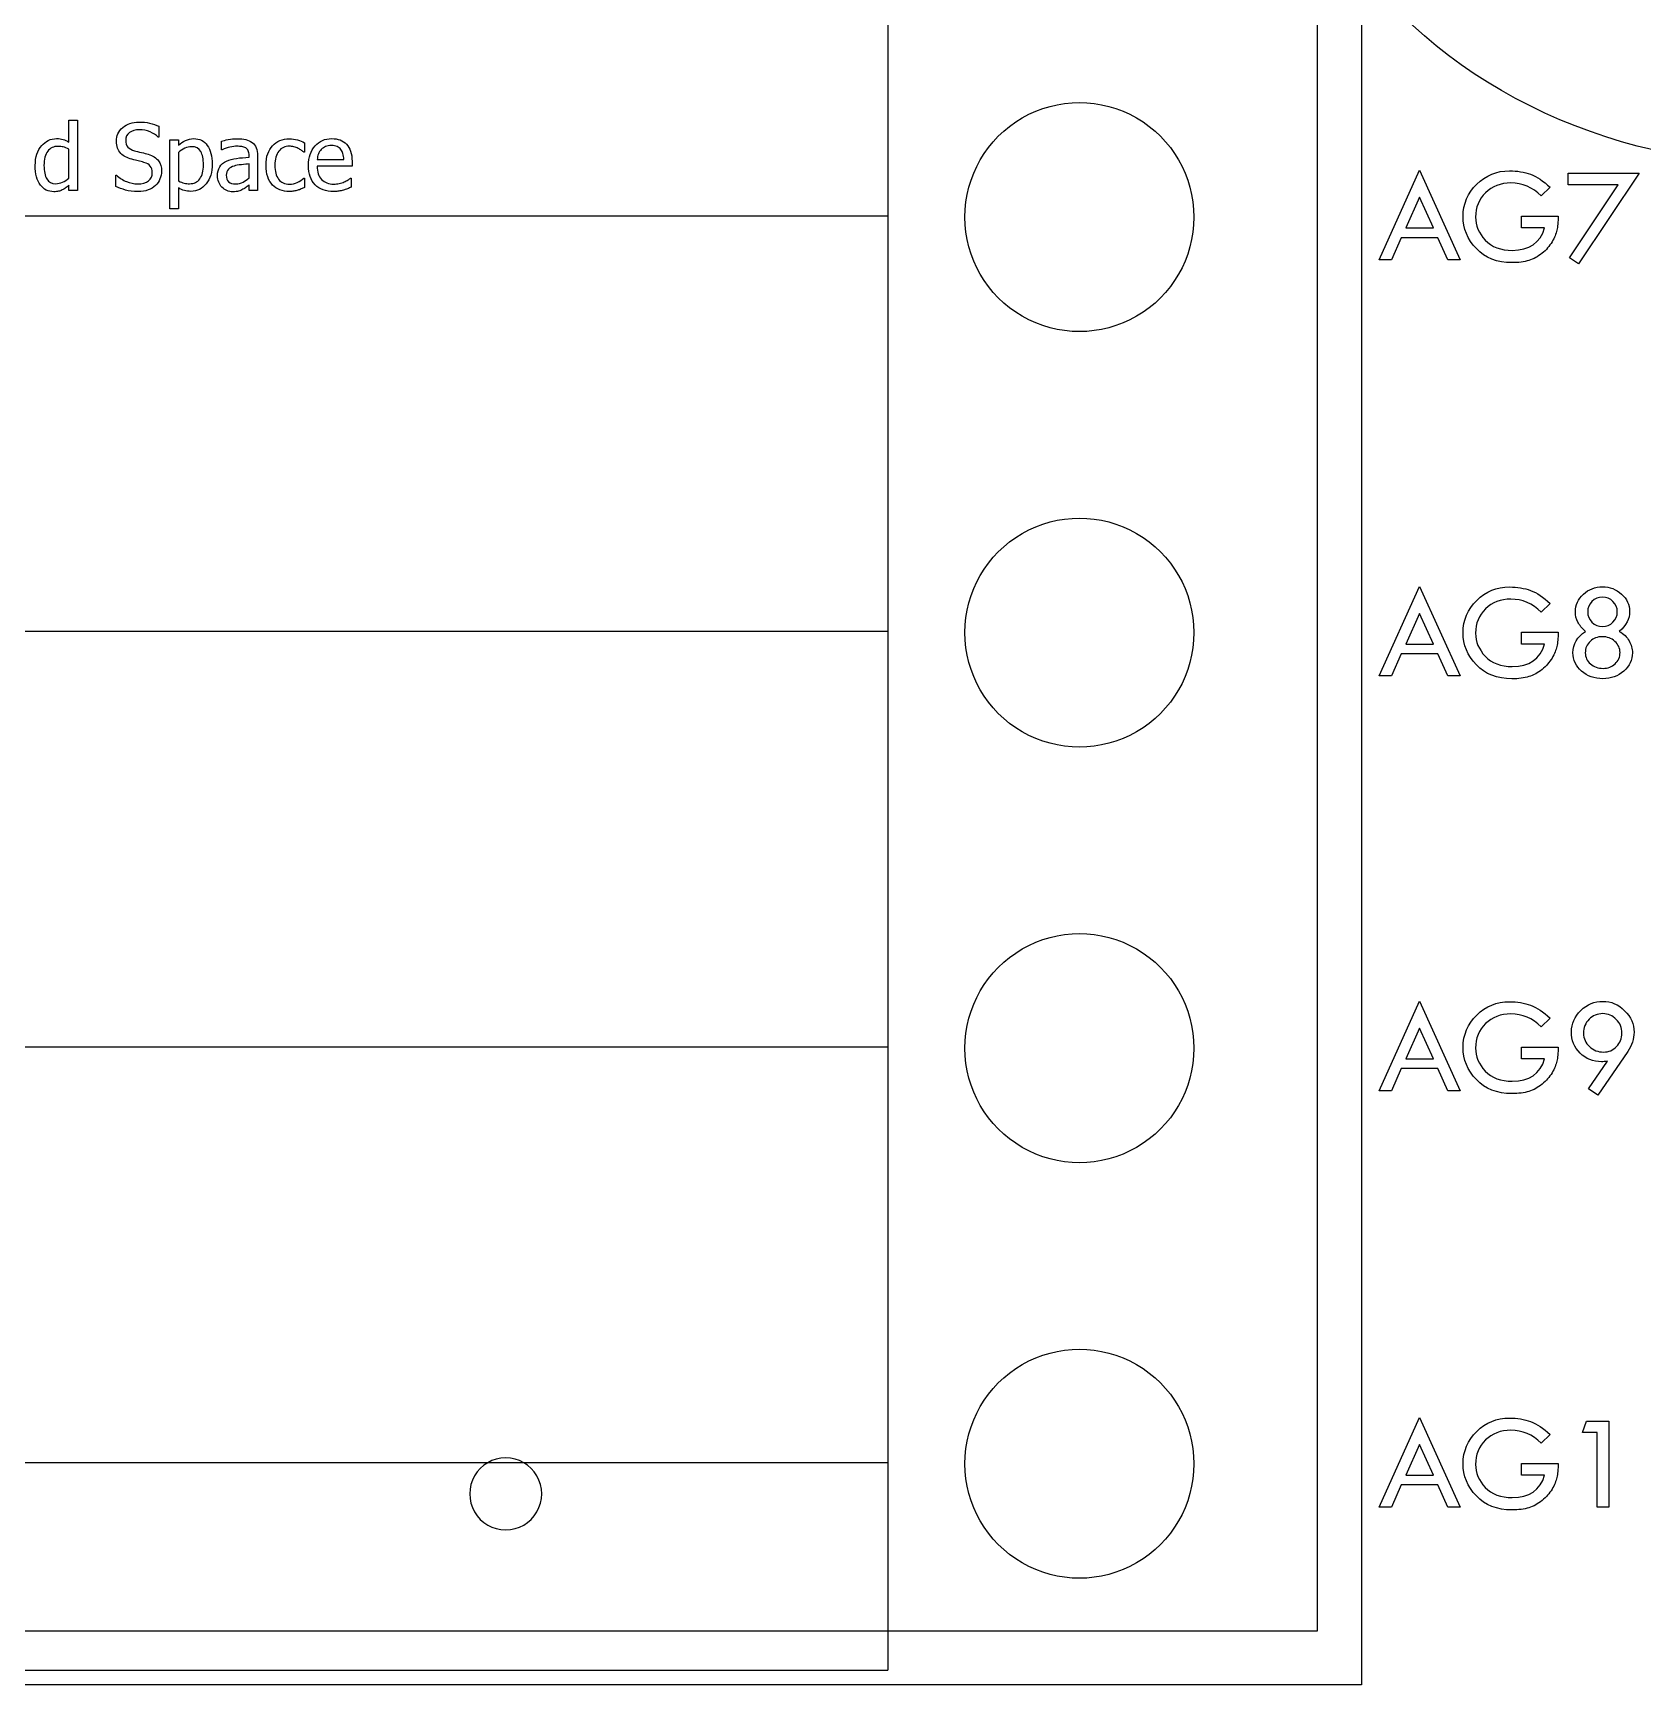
# Model space of a CAD drawing. Extents: x 0 to 339, y 0 to 211.
# Drawn here: x 187.4 to 236.6, y 103.4 to 153.9 of the extents above; entities that cross this region are included whole.
import ezdxf

# ---------------------------------------------------------------- set-up
doc = ezdxf.new("R2010")
doc.units = 0
doc.layers.add('Layer_1', color=7, linetype='CONTINUOUS')

msp = doc.modelspace()

# ---------------------------------------------------------------- linework, layer by layer
at = {"layer": 'Layer_1', "color": 6}
for p, q in [((213.52447, 180.066181), (213.52447, 103.868721)), ((228.00245, 176.568601), (228.00245, 103.416601)), ((188.49048, 150.571191), (188.49048, 151.238161)), ((188.49048, 151.238161), (188.74956, 151.238161)), ((188.74956, 151.238161), (188.74948, 149.094031)), ((191.240967, 151.050971), (191.240967, 150.724381)), ((191.240967, 150.724381), (191.220297, 150.724381)), ((191.577208, 148.526291), (191.577208, 150.633301)), ((191.577208, 150.633301), (191.836279, 150.633301)), ((191.836279, 150.633301), (191.836279, 150.472071)), ((193.15505, 150.336881), (193.15505, 150.600081)), ((195.686506, 150.550571), (195.686506, 150.259811)), ((188.4904, 149.468851), (188.4904, 150.356311)), ((191.836279, 150.254381), (191.836279, 149.382091)), ((193.17021, 150.336881), (193.15505, 150.336881)), ((193.997031, 150.106901), (193.997031, 150.156501)), ((194.254722, 150.146711), (194.254722, 149.093891)), ((195.686506, 150.259811), (195.671346, 150.259811)), ((196.07788, 150.035191), (196.892296, 150.035231)), ((197.14448, 149.977391), (197.14448, 149.836831)), ((188.49038, 149.468901), (188.4904, 149.468851)), ((189.924942, 149.216691), (189.924942, 149.558451)), ((189.924942, 149.558451), (189.944232, 149.558451)), ((192.601089, 149.875461), (192.601089, 149.875411)), ((192.868428, 149.904271), (192.868428, 149.904311)), ((193.997041, 149.472991), (193.997041, 149.900181)), ((193.997041, 149.473081), (193.997041, 149.472991)), ((195.671344, 149.471561), (195.686504, 149.471561)), ((195.686504, 149.471561), (195.686504, 149.180791)), ((197.14448, 149.836831), (196.077879, 149.836831)), ((197.100387, 149.470241), (197.115547, 149.470241)), ((197.115547, 149.470241), (197.115547, 149.187741)), ((188.4904, 149.094031), (188.4904, 149.251121)), ((188.74948, 149.094031), (188.4904, 149.094031)), ((190.598799, 149.057011), (190.598803, 149.056821)), ((191.836279, 149.171211), (191.836279, 148.526291)), ((193.997029, 149.093891), (193.997041, 149.258011)), ((194.254722, 149.093891), (193.997029, 149.093891)), ((195.231755, 149.059591), (195.231762, 149.059581)), ((196.589137, 149.058241), (196.589128, 149.058201)), ((191.836279, 148.526291), (191.577208, 148.526291)), ((150.02447, 148.318721), (213.52447, 148.318721)), ((150.02447, 135.618721), (213.52447, 135.618721)), ((150.02447, 122.918721), (213.52447, 122.918721)), ((150.02447, 110.218721), (213.52447, 110.218721)), ((150.02447, 103.868721), (213.52447, 103.868721)), ((228.00245, 103.416601), (133.51446, 103.416601))]:
    msp.add_line(p, q, dxfattribs=at)
at = {"layer": 'Layer_1', "color": 3}
for p, q in [((226.649893, 174.867691), (226.649893, 105.058639)), ((226.649893, 105.058639), (135.21533, 105.058639))]:
    msp.add_line(p, q, dxfattribs=at)
at = {"layer": 'Layer_1', "color": 7}
for p, q in [((228.549409, 146.973501), (229.781375, 149.708211)), ((229.781375, 149.708211), (231.025743, 146.973501)), ((234.3227, 149.615201), (236.495177, 149.615201)), ((234.3227, 149.267931), (234.3227, 149.615201)), ((236.495177, 149.615201), (234.641026, 146.847411)), ((233.769762, 149.187321), (233.503111, 148.924801)), ((233.769759, 149.187371), (233.769762, 149.187321)), ((235.856456, 149.267931), (234.3227, 149.267931)), ((234.366108, 147.029311), (235.856456, 149.267931)), ((229.781375, 148.883461), (229.357628, 147.947081)), ((230.205122, 147.947081), (229.781375, 148.883461)), ((229.357628, 147.947081), (230.205122, 147.947081)), ((232.893329, 147.947081), (232.893329, 148.306751)), ((232.893329, 148.306751), (234.015741, 148.306751)), ((233.604397, 147.947081), (232.893329, 147.947081)), ((229.223269, 147.647361), (228.923546, 146.973501)), ((230.341547, 147.647361), (229.223269, 147.647361)), ((230.649539, 146.973501), (230.341547, 147.647361)), ((228.923546, 146.973501), (228.549409, 146.973501)), ((231.025743, 146.973501), (230.649539, 146.973501)), ((234.641026, 146.847411), (234.366108, 147.029311)), ((228.549409, 134.254891), (229.781375, 136.989601)), ((229.781375, 136.989601), (231.025743, 134.254891)), ((233.769762, 136.468701), (233.503111, 136.206191)), ((233.769759, 136.468751), (233.769762, 136.468701)), ((229.781375, 136.164851), (229.357628, 135.228471)), ((230.205122, 135.228471), (229.781375, 136.164851)), ((235.825455, 136.214461), (235.825455, 136.214461)), ((232.893329, 135.228471), (232.893329, 135.588141)), ((232.893329, 135.588141), (234.015741, 135.588141)), ((235.8854, 135.617081), (235.885395, 135.617081)), ((229.223269, 134.928751), (228.923546, 134.254891)), ((230.341547, 134.928751), (229.223269, 134.928751)), ((229.357628, 135.228471), (230.205122, 135.228471)), ((230.649539, 134.254891), (230.341547, 134.928751)), ((233.604397, 135.228471), (232.893329, 135.228471)), ((235.910205, 134.970091), (235.910205, 134.970091)), ((228.923546, 134.254891), (228.549409, 134.254891)), ((231.025743, 134.254891), (230.649539, 134.254891)), ((228.549409, 121.578661), (229.781375, 124.313381)), ((229.781375, 124.313381), (231.025743, 121.578661)), ((233.769762, 123.792481), (233.503111, 123.529961)), ((233.769759, 123.792521), (233.769762, 123.792481)), ((229.781375, 123.488621), (229.357628, 122.552251)), ((230.205122, 122.552251), (229.781375, 123.488621)), ((235.96601, 123.339791), (235.96601, 123.339791)), ((232.893329, 122.552251), (232.893329, 122.911911)), ((232.893329, 122.911911), (234.015741, 122.911911)), ((236.143777, 122.777591), (235.230138, 121.442241)), ((229.223269, 122.252521), (228.923546, 121.578661)), ((230.341547, 122.252521), (229.223269, 122.252521)), ((229.357628, 122.552251), (230.205122, 122.552251)), ((230.649539, 121.578661), (230.341547, 122.252521)), ((233.604397, 122.552251), (232.893329, 122.552251)), ((234.949018, 121.638611), (235.529861, 122.479901)), ((228.923546, 121.578661), (228.549409, 121.578661)), ((231.025743, 121.578661), (230.649539, 121.578661)), ((235.230138, 121.442241), (234.949018, 121.638611)), ((228.549409, 108.854891), (229.781375, 111.589611)), ((229.781375, 111.589611), (231.025743, 108.854891)), ((233.769762, 111.068711), (233.503111, 110.806191)), ((233.769759, 111.068751), (233.769762, 111.068711)), ((234.762983, 111.132791), (234.882872, 111.480051)), ((235.211534, 111.132791), (234.762983, 111.132791)), ((234.882872, 111.480051), (235.567068, 111.480051)), ((235.211534, 108.854891), (235.211534, 111.132791)), ((235.567068, 111.480051), (235.567068, 108.854891)), ((229.781375, 110.764851), (229.357628, 109.828481)), ((230.205122, 109.828481), (229.781375, 110.764851)), ((232.893329, 109.828481), (232.893329, 110.188141)), ((232.893329, 110.188141), (234.015741, 110.188141)), ((229.357628, 109.828481), (230.205122, 109.828481)), ((233.604397, 109.828481), (232.893329, 109.828481)), ((229.223269, 109.528751), (228.923546, 108.854891)), ((230.341547, 109.528751), (229.223269, 109.528751)), ((230.649539, 108.854891), (230.341547, 109.528751)), ((228.923546, 108.854891), (228.549409, 108.854891)), ((231.025743, 108.854891), (230.649539, 108.854891)), ((235.567068, 108.854891), (235.211534, 108.854891))]:
    msp.add_line(p, q, dxfattribs=at)
at = {"layer": 'Layer_1', "color": 1}
for p, q in [((222.881713, 148.277801), (222.881713, 148.277801)), ((222.881713, 135.577811), (222.881713, 135.577811)), ((222.881713, 122.877811), (222.881713, 122.877811)), ((201.841857, 110.357141), (201.841857, 110.357141)), ((222.881713, 110.177811), (222.881713, 110.177811))]:
    msp.add_line(p, q, dxfattribs=at)
at = {"layer": 'Layer_1', "color": 6}
for points in [[(233.159321, 151.67292), (228.370373, 154.059714), (225.420259, 158.470692), (225.420259, 163.244281)], [(248.637445, 151.67292), (243.848497, 149.286125), (237.948269, 149.286125), (233.159321, 151.67292)], [(189.9401, 150.596131), (189.9401, 150.762411), (190.004868, 150.901591), (190.134403, 151.013671)], [(190.134403, 151.013671), (190.263938, 151.126671), (190.429303, 151.183171), (190.630496, 151.183171)], [(190.630496, 151.183171), (190.745333, 151.183171), (190.853738, 151.171704), (190.955713, 151.148771)], [(190.955713, 151.148771), (191.058606, 151.125771), (191.153691, 151.093171), (191.240967, 151.050971)], [(187.5107, 150.201921), (187.545633, 150.301141), (187.593863, 150.387498), (187.65539, 150.460991)], [(187.65539, 150.460991), (187.711457, 150.528058), (187.778983, 150.580424), (187.85797, 150.618091)], [(187.85797, 150.618091), (187.93789, 150.656691), (188.02149, 150.675991), (188.10877, 150.675991)], [(188.10877, 150.675991), (188.185937, 150.675991), (188.253, 150.667258), (188.30996, 150.649791)], [(188.30996, 150.649791), (188.366893, 150.633258), (188.427067, 150.607058), (188.49048, 150.571191)], [(189.97455, 150.383911), (189.951583, 150.445444), (189.9401, 150.516184), (189.9401, 150.596131)], [(190.34111, 150.857991), (190.263021, 150.799191), (190.223976, 150.721564), (190.223976, 150.625111)], [(190.223976, 150.625111), (190.223976, 150.537831), (190.246943, 150.468468), (190.292876, 150.417021)], [(190.648412, 150.947591), (190.521633, 150.947591), (190.419199, 150.917724), (190.34111, 150.857991)], [(190.969495, 150.880091), (190.86752, 150.925091), (190.760492, 150.947591), (190.648412, 150.947591)], [(191.220297, 150.724381), (191.15507, 150.784114), (191.07147, 150.836018), (190.969495, 150.880091)], [(191.836279, 150.472071), (191.900586, 150.529938), (191.971784, 150.578171), (192.049874, 150.616771)], [(192.049874, 150.616771), (192.128882, 150.656238), (192.21478, 150.675971), (192.307567, 150.675971)], [(192.307567, 150.675971), (192.483956, 150.675971), (192.6213, 150.606151), (192.7196, 150.466511)], [(192.7196, 150.466511), (192.818819, 150.326871), (192.868428, 150.139458), (192.868428, 149.904271)], [(193.15505, 150.600081), (193.202823, 150.613881), (193.271266, 150.629048), (193.360377, 150.645581)], [(193.360377, 150.645581), (193.44949, 150.662114), (193.537685, 150.670381), (193.62496, 150.670381)], [(193.62496, 150.670381), (193.730609, 150.670381), (193.819722, 150.662114), (193.892299, 150.645581)], [(193.892299, 150.645581), (193.964876, 150.629048), (194.030103, 150.599181), (194.087981, 150.555981)], [(194.087981, 150.555981), (194.144021, 150.513714), (194.185821, 150.459054), (194.213382, 150.392001)], [(194.56754, 150.211591), (194.604287, 150.309891), (194.652977, 150.392571), (194.713612, 150.459631)], [(194.713612, 150.459631), (194.774245, 150.526698), (194.849578, 150.578144), (194.93961, 150.613971)], [(194.93961, 150.613971), (195.03056, 150.650704), (195.127941, 150.669071), (195.231754, 150.669071)], [(195.231754, 150.669071), (195.316273, 150.669071), (195.397577, 150.657138), (195.475666, 150.633271)], [(195.475666, 150.633271), (195.554673, 150.609404), (195.624953, 150.581838), (195.686506, 150.550571)], [(195.814671, 149.854701), (195.814671, 150.105508), (195.880358, 150.304864), (196.011731, 150.452771)], [(196.011731, 150.452771), (196.143104, 150.601598), (196.314899, 150.676011), (196.527117, 150.676011)], [(196.511962, 150.462411), (196.44306, 150.462411), (196.384264, 150.451844), (196.335573, 150.430711)], [(196.686973, 150.432111), (196.64012, 150.452311), (196.581783, 150.462411), (196.511962, 150.462411)], [(196.527117, 150.676011), (196.62266, 150.676011), (196.70718, 150.662244), (196.780675, 150.634711)], [(196.780675, 150.634711), (196.85417, 150.607178), (196.918479, 150.564001), (196.973601, 150.505181)], [(196.973601, 150.505181), (197.028721, 150.446381), (197.070981, 150.374264), (197.10038, 150.288831)], [(187.4583, 149.851901), (187.4583, 149.986948), (187.475767, 150.103621), (187.5107, 150.201921)], [(187.83859, 150.288811), (187.763257, 150.189591), (187.72559, 150.045814), (187.72559, 149.857481)], [(188.15141, 150.439011), (188.018197, 150.439011), (187.913923, 150.388944), (187.83859, 150.288811)], [(188.31677, 150.421111), (188.266237, 150.433044), (188.211117, 150.439011), (188.15141, 150.439011)], [(188.4904, 150.356311), (188.426067, 150.387578), (188.36819, 150.409178), (188.31677, 150.421111)], [(190.07377, 150.225441), (190.03151, 150.270441), (189.998437, 150.323264), (189.97455, 150.383911)], [(190.222598, 150.113811), (190.166558, 150.142278), (190.116949, 150.179488), (190.07377, 150.225441)], [(190.412768, 150.043511), (190.342029, 150.061911), (190.278639, 150.085344), (190.222598, 150.113811)], [(190.292876, 150.417021), (190.338809, 150.365554), (190.405415, 150.327888), (190.492692, 150.304021)], [(190.609827, 149.995311), (190.55746, 150.007244), (190.491774, 150.023311), (190.412768, 150.043511)], [(190.492692, 150.304021), (190.550572, 150.288421), (190.621311, 150.270521), (190.704909, 150.250321)], [(190.78346, 149.949811), (190.720073, 149.968211), (190.662196, 149.983378), (190.609827, 149.995311)], [(190.704909, 150.250321), (190.78851, 150.231054), (190.857872, 150.213154), (190.912993, 150.196621)], [(190.976385, 149.835431), (190.935965, 149.886898), (190.871657, 149.925024), (190.78346, 149.949811)], [(190.912993, 150.196621), (191.054472, 150.153421), (191.157824, 150.088194), (191.223051, 150.000941)], [(191.223051, 150.000941), (191.288278, 149.913661), (191.320891, 149.806174), (191.320891, 149.678481)], [(192.030582, 150.379791), (191.962599, 150.347658), (191.897831, 150.305854), (191.836279, 150.254381)], [(192.244178, 150.429391), (192.170683, 150.429391), (192.099484, 150.412858), (192.030582, 150.379791)], [(192.517029, 150.283311), (192.460989, 150.380698), (192.370039, 150.429391), (192.244178, 150.429391)], [(192.601089, 149.875411), (192.601089, 150.050884), (192.573069, 150.186851), (192.517029, 150.283311)], [(193.097173, 149.812051), (193.142186, 149.887384), (193.213385, 149.947101), (193.310769, 149.991201)], [(193.412744, 150.414081), (193.331899, 150.396614), (193.251055, 150.370881), (193.17021, 150.336881)], [(193.310769, 149.991201), (193.397126, 150.030734), (193.4991, 150.057834), (193.616693, 150.072501)], [(193.623584, 150.441681), (193.563871, 150.441681), (193.493591, 150.432481), (193.412744, 150.414081)], [(193.616693, 150.072501), (193.734286, 150.088101), (193.861065, 150.099568), (193.997031, 150.106901)], [(193.771034, 150.430681), (193.723261, 150.438014), (193.674111, 150.441681), (193.623584, 150.441681)], [(193.892301, 150.389381), (193.859228, 150.410514), (193.818805, 150.424281), (193.771034, 150.430681)], [(193.969471, 150.302581), (193.951098, 150.340248), (193.925374, 150.369181), (193.892301, 150.389381)], [(193.997031, 150.156501), (193.997031, 150.217168), (193.987844, 150.265861), (193.969471, 150.302581)], [(194.213382, 150.392001), (194.240942, 150.324934), (194.254722, 150.243171), (194.254722, 150.146711)], [(194.5138, 149.861561), (194.5138, 149.996614), (194.531713, 150.113291), (194.56754, 150.211591)], [(194.903777, 150.291451), (194.822932, 150.190398), (194.78251, 150.047081), (194.78251, 149.861501)], [(195.227616, 150.444411), (195.093487, 150.444411), (194.98554, 150.393424), (194.903777, 150.291451)], [(195.368175, 150.423711), (195.319482, 150.437511), (195.272629, 150.444411), (195.227616, 150.444411)], [(195.494955, 150.375511), (195.459128, 150.393911), (195.416868, 150.409978), (195.368175, 150.423711)], [(195.599686, 150.313511), (195.571206, 150.333711), (195.536296, 150.354378), (195.494955, 150.375511)], [(195.671346, 150.259811), (195.652973, 150.275411), (195.629086, 150.293311), (195.599686, 150.313511)], [(196.11647, 150.206061), (196.096257, 150.157394), (196.083393, 150.100438), (196.07788, 150.035191)], [(196.20466, 150.341111), (196.166073, 150.300711), (196.136677, 150.255694), (196.11647, 150.206061)], [(196.335573, 150.430711), (196.2878, 150.410511), (196.244162, 150.380644), (196.20466, 150.341111)], [(196.804106, 150.343911), (196.773786, 150.382511), (196.734742, 150.411911), (196.686973, 150.432111)], [(196.867496, 150.215751), (196.852796, 150.266284), (196.831666, 150.309004), (196.804106, 150.343911)], [(196.892296, 150.035231), (196.890429, 150.105051), (196.882163, 150.165224), (196.867496, 150.215751)], [(197.10038, 150.288831), (197.12978, 150.204311), (197.14448, 150.100498), (197.14448, 149.977391)], [(187.4996, 149.507391), (187.472067, 149.607524), (187.4583, 149.722361), (187.4583, 149.851901)], [(187.61673, 149.256591), (187.566197, 149.324571), (187.527153, 149.408171), (187.4996, 149.507391)], [(187.72559, 149.857481), (187.72559, 149.676501), (187.754523, 149.537778), (187.81239, 149.441311)], [(187.81239, 149.441311), (187.870257, 149.345771), (187.963043, 149.298001), (188.09075, 149.298001)], [(188.29608, 149.343501), (188.36498, 149.374768), (188.429747, 149.416568), (188.49038, 149.468901)], [(189.944232, 149.558451), (190.034264, 149.473931), (190.136239, 149.408244), (190.250156, 149.361391)], [(190.92126, 149.386191), (190.99843, 149.449591), (191.037015, 149.532734), (191.037015, 149.635621)], [(191.037015, 149.635621), (191.037015, 149.717381), (191.016805, 149.783984), (190.976385, 149.835431)], [(191.271281, 149.441451), (191.239128, 149.363364), (191.193652, 149.297221), (191.134855, 149.243021)], [(191.320891, 149.678481), (191.320891, 149.598554), (191.304354, 149.519544), (191.271281, 149.441451)], [(192.176654, 149.296691), (192.310783, 149.296691), (192.415054, 149.345841), (192.489468, 149.444141)], [(192.489468, 149.444141), (192.563882, 149.542441), (192.601089, 149.686214), (192.601089, 149.875461)], [(192.868428, 149.904311), (192.868428, 149.647998), (192.806876, 149.443591), (192.683771, 149.291091)], [(193.029653, 149.540581), (193.029653, 149.647148), (193.05216, 149.737638), (193.097173, 149.812051)], [(193.066863, 149.343521), (193.042056, 149.405988), (193.029653, 149.471674), (193.029653, 149.540581)], [(193.364522, 149.738981), (193.319509, 149.695781), (193.297002, 149.635148), (193.297002, 149.557081)], [(193.297002, 149.557081), (193.297002, 149.468888), (193.321805, 149.402281), (193.371412, 149.357261)], [(193.535399, 149.836781), (193.466497, 149.815648), (193.409538, 149.783048), (193.364522, 149.738981)], [(193.762775, 149.876781), (193.669068, 149.867581), (193.593276, 149.854248), (193.535399, 149.836781)], [(193.997041, 149.900181), (193.935488, 149.894848), (193.857399, 149.887048), (193.762775, 149.876781)], [(193.811006, 149.342161), (193.877153, 149.378028), (193.939164, 149.421668), (193.997041, 149.473081)], [(194.56617, 149.506031), (194.531257, 149.607084), (194.5138, 149.725594), (194.5138, 149.861561)], [(194.71362, 149.256611), (194.650233, 149.322744), (194.601083, 149.405884), (194.56617, 149.506031)], [(194.78251, 149.861501), (194.78251, 149.679601), (194.821554, 149.537664), (194.899643, 149.435691)], [(195.468772, 149.336511), (195.545023, 149.371444), (195.612547, 149.416461), (195.671344, 149.471561)], [(196.017243, 149.264901), (195.882195, 149.403628), (195.814671, 149.600228), (195.814671, 149.854701)], [(196.077879, 149.836831), (196.077879, 149.657684), (196.122895, 149.520798), (196.212927, 149.426171)], [(197.020457, 149.413741), (197.05261, 149.433941), (197.079254, 149.452774), (197.100387, 149.470241)], [(187.79725, 149.103621), (187.72651, 149.138554), (187.666337, 149.189544), (187.61673, 149.256591)], [(188.03014, 149.051221), (187.94654, 149.051221), (187.86891, 149.068688), (187.79725, 149.103621)], [(188.16794, 149.066421), (188.128473, 149.056288), (188.08254, 149.051221), (188.03014, 149.051221)], [(188.09075, 149.298001), (188.158737, 149.298001), (188.22718, 149.313168), (188.29608, 149.343501)], [(188.28232, 149.106421), (188.245587, 149.088954), (188.20746, 149.075621), (188.16794, 149.066421)], [(188.38567, 149.167021), (188.35627, 149.144954), (188.32182, 149.124754), (188.28232, 149.106421)], [(188.4904, 149.251121), (188.45, 149.217121), (188.41509, 149.189088), (188.38567, 149.167021)], [(190.218464, 149.102321), (190.114652, 149.133521), (190.016811, 149.171644), (189.924942, 149.216691)], [(190.598803, 149.056821), (190.449975, 149.056821), (190.323195, 149.071988), (190.218464, 149.102321)], [(190.250156, 149.361391), (190.364074, 149.315458), (190.473858, 149.292491), (190.579507, 149.292491)], [(190.579507, 149.292491), (190.730172, 149.292491), (190.84409, 149.323724), (190.92126, 149.386191)], [(190.910235, 149.105211), (190.827553, 149.073078), (190.723741, 149.057011), (190.598799, 149.057011)], [(191.134855, 149.243021), (191.068708, 149.183288), (190.993835, 149.137351), (190.910235, 149.105211)], [(191.836279, 149.382091), (191.904262, 149.349024), (191.962139, 149.326524), (192.009911, 149.314591)], [(192.016801, 149.089911), (191.958008, 149.107378), (191.897834, 149.134478), (191.836279, 149.171211)], [(192.009911, 149.314591), (192.058604, 149.302658), (192.114185, 149.296691), (192.176654, 149.296691)], [(192.219373, 149.063711), (192.143122, 149.063711), (192.075598, 149.072444), (192.016801, 149.089911)], [(192.683771, 149.291091), (192.561586, 149.139504), (192.406786, 149.063711), (192.219373, 149.063711)], [(193.166083, 149.187801), (193.124743, 149.230068), (193.09167, 149.281974), (193.066863, 149.343521)], [(193.316289, 149.087211), (193.259329, 149.111078), (193.20926, 149.144608), (193.166083, 149.187801)], [(193.496812, 149.051411), (193.433419, 149.051411), (193.373244, 149.063344), (193.316289, 149.087211)], [(193.371412, 149.357261), (193.421019, 149.312261), (193.493595, 149.289761), (193.589142, 149.289761)], [(193.675957, 149.070711), (193.633697, 149.057844), (193.573982, 149.051411), (193.496812, 149.051411)], [(193.589142, 149.289761), (193.670906, 149.289761), (193.744861, 149.307228), (193.811006, 149.342161)], [(193.809626, 149.125811), (193.763693, 149.101944), (193.719136, 149.083578), (193.675957, 149.070711)], [(193.911601, 149.191911), (193.876688, 149.164378), (193.842696, 149.142344), (193.809626, 149.125811)], [(193.997041, 149.258011), (193.975914, 149.242411), (193.947434, 149.220378), (193.911601, 149.191911)], [(194.940996, 149.107781), (194.852801, 149.140848), (194.777009, 149.190458), (194.71362, 149.256611)], [(194.899643, 149.435691), (194.97865, 149.334638), (195.087975, 149.284111), (195.227616, 149.284111)], [(195.231762, 149.059581), (195.126112, 149.059581), (195.02919, 149.075648), (194.940996, 149.107781)], [(195.227616, 149.284111), (195.312135, 149.284111), (195.392521, 149.301578), (195.468772, 149.336511)], [(195.366802, 149.070591), (195.331895, 149.063258), (195.28688, 149.059591), (195.231755, 149.059591)], [(195.485313, 149.099491), (195.44122, 149.086624), (195.401716, 149.076991), (195.366802, 149.070591)], [(195.590044, 149.136691), (195.551457, 149.120158), (195.516547, 149.107758), (195.485313, 149.099491)], [(195.686504, 149.180791), (195.660784, 149.168858), (195.628631, 149.154158), (195.590044, 149.136691)], [(196.589128, 149.058201), (196.343837, 149.058201), (196.153209, 149.127101), (196.017243, 149.264901)], [(196.212927, 149.426171), (196.302959, 149.331551), (196.427442, 149.284241), (196.586375, 149.284241)], [(196.586375, 149.284241), (196.643335, 149.284241), (196.698916, 149.290674), (196.753118, 149.303541)], [(196.743477, 149.069241), (196.703057, 149.061908), (196.65161, 149.058241), (196.589137, 149.058241)], [(196.881281, 149.100941), (196.830754, 149.087141), (196.78482, 149.076574), (196.743477, 149.069241)], [(196.753118, 149.303541), (196.808238, 149.316408), (196.857847, 149.332941), (196.901946, 149.353141)], [(197.002548, 149.142241), (196.957535, 149.124774), (196.917112, 149.111008), (196.881281, 149.100941)], [(196.901946, 149.353141), (196.948799, 149.374274), (196.988303, 149.394474), (197.020457, 149.413741)], [(197.115547, 149.187741), (197.085234, 149.175808), (197.047567, 149.160641), (197.002548, 149.142241)]]:
    msp.add_open_spline(points, degree=3, dxfattribs=at)
at = {"layer": 'Layer_1', "color": 1}
for points in [[(217.631713, 151.30889), (218.714617, 151.934105), (220.048809, 151.934105), (221.131713, 151.30889)], [(215.881713, 148.277801), (215.881713, 149.528231), (216.548809, 150.683675), (217.631713, 151.30889)], [(221.131713, 151.30889), (222.214617, 150.683675), (222.881713, 149.528231), (222.881713, 148.277801)], [(217.631713, 145.246712), (216.548809, 145.871927), (215.881713, 147.027371), (215.881713, 148.277801)], [(222.881713, 148.277801), (222.881713, 147.027371), (222.214617, 145.871927), (221.131713, 145.246712)], [(221.131713, 145.246712), (220.048809, 144.621497), (218.714617, 144.621497), (217.631713, 145.246712)], [(217.631713, 138.6089), (218.714617, 139.234115), (220.048809, 139.234115), (221.131713, 138.6089)], [(215.881713, 135.577811), (215.881713, 136.828241), (216.548809, 137.983685), (217.631713, 138.6089)], [(221.131713, 138.6089), (222.214617, 137.983685), (222.881713, 136.828241), (222.881713, 135.577811)], [(217.631713, 132.546722), (216.548809, 133.171937), (215.881713, 134.327381), (215.881713, 135.577811)], [(222.881713, 135.577811), (222.881713, 134.327381), (222.214617, 133.171937), (221.131713, 132.546722)], [(221.131713, 132.546722), (220.048809, 131.921507), (218.714617, 131.921507), (217.631713, 132.546722)], [(217.631713, 125.9089), (218.714617, 126.534115), (220.048809, 126.534115), (221.131713, 125.9089)], [(215.881713, 122.877811), (215.881713, 124.128241), (216.548809, 125.283685), (217.631713, 125.9089)], [(221.131713, 125.9089), (222.214617, 125.283685), (222.881713, 124.128241), (222.881713, 122.877811)], [(217.631713, 119.846722), (216.548809, 120.471937), (215.881713, 121.627381), (215.881713, 122.877811)], [(222.881713, 122.877811), (222.881713, 121.627381), (222.214617, 120.471937), (221.131713, 119.846722)], [(221.131713, 119.846722), (220.048809, 119.221507), (218.714617, 119.221507), (217.631713, 119.846722)], [(217.631713, 113.2089), (218.714617, 113.834115), (220.048809, 113.834115), (221.131713, 113.2089)], [(215.881713, 110.177811), (215.881713, 111.428241), (216.548809, 112.583685), (217.631713, 113.2089)], [(221.131713, 113.2089), (222.214617, 112.583685), (222.881713, 111.428241), (222.881713, 110.177811)], [(201.841857, 110.357141), (201.448865, 110.357141), (201.085725, 110.147482), (200.889229, 109.807141)], [(202.794485, 109.807141), (202.597989, 110.147482), (202.234849, 110.357141), (201.841857, 110.357141)], [(217.631713, 107.146722), (216.548809, 107.771937), (215.881713, 108.927381), (215.881713, 110.177811)], [(222.881713, 110.177811), (222.881713, 108.927381), (222.214617, 107.771937), (221.131713, 107.146722)], [(200.889229, 109.807141), (200.692733, 109.4668), (200.692733, 109.047482), (200.889229, 108.707141)], [(202.794485, 108.707141), (202.990981, 109.047482), (202.990981, 109.4668), (202.794485, 109.807141)], [(200.889229, 108.707141), (201.085725, 108.3668), (201.448865, 108.157141), (201.841857, 108.157141)], [(201.841857, 108.157141), (202.234849, 108.157141), (202.597989, 108.3668), (202.794485, 108.707141)], [(221.131713, 107.146722), (220.048809, 106.521507), (218.714617, 106.521507), (217.631713, 107.146722)]]:
    msp.add_open_spline(points, degree=3, dxfattribs=at)
at = {"layer": 'Layer_1', "color": 7}
for points in [[(231.527002, 149.282451), (231.803987, 149.555304), (232.139539, 149.691731), (232.533658, 149.691731)], [(232.533658, 149.691731), (232.767925, 149.691731), (232.981521, 149.655901), (233.174446, 149.584241)], [(233.174446, 149.584241), (233.368749, 149.513961), (233.567187, 149.381671), (233.769759, 149.187371)], [(231.111523, 148.294401), (231.111523, 148.681628), (231.250016, 149.010978), (231.527002, 149.282451)], [(231.799856, 149.021951), (231.594529, 148.823518), (231.491865, 148.575471), (231.491865, 148.277811)], [(232.570869, 149.319611), (232.262188, 149.319611), (232.005184, 149.220391), (231.799856, 149.021951)], [(233.503111, 148.924801), (233.234394, 149.188008), (232.923646, 149.319611), (232.570869, 149.319611)], [(231.516666, 147.312551), (231.246571, 147.599178), (231.111523, 147.926461), (231.111523, 148.294401)], [(231.491865, 148.277811), (231.491865, 148.017364), (231.591084, 147.782408), (231.789521, 147.572941)], [(232.614277, 147.260821), (233.139309, 147.260821), (233.469349, 147.489574), (233.604397, 147.947081)], [(234.015741, 148.306751), (234.015741, 148.126231), (234.003338, 147.982228), (233.978531, 147.874741)], [(231.789521, 147.572941), (231.989336, 147.364861), (232.264255, 147.260821), (232.614277, 147.260821)], [(233.829703, 147.519201), (233.753911, 147.389668), (233.652625, 147.273224), (233.525846, 147.169871)], [(233.978531, 147.874741), (233.955104, 147.767248), (233.905495, 147.648734), (233.829703, 147.519201)], [(232.606005, 146.884661), (232.151253, 146.884661), (231.78814, 147.027291), (231.516666, 147.312551)], [(233.120703, 146.950761), (232.977387, 146.906694), (232.805821, 146.884661), (232.606005, 146.884661)], [(233.525846, 147.169871), (233.400445, 147.067898), (233.265397, 146.994861), (233.120703, 146.950761)], [(231.527002, 136.563841), (231.803987, 136.836694), (232.139539, 136.973121), (232.533658, 136.973121)], [(232.533658, 136.973121), (232.767925, 136.973121), (232.981521, 136.937291), (233.174446, 136.865631)], [(233.174446, 136.865631), (233.368749, 136.795351), (233.567187, 136.663058), (233.769759, 136.468751)], [(234.789859, 136.751891), (234.955224, 136.902098), (235.149527, 136.977201), (235.37277, 136.977201)], [(235.37277, 136.977201), (235.596012, 136.977201), (235.790315, 136.902788), (235.95568, 136.753961)], [(231.111523, 135.575781), (231.111523, 135.963014), (231.250016, 136.292368), (231.527002, 136.563841)], [(232.570869, 136.601001), (232.262188, 136.601001), (232.005184, 136.501781), (231.799856, 136.303341)], [(233.503111, 136.206191), (233.234394, 136.469398), (232.923646, 136.601001), (232.570869, 136.601001)], [(234.54388, 136.222721), (234.54388, 136.425294), (234.625873, 136.601684), (234.789859, 136.751891)], [(235.052376, 136.530721), (234.964181, 136.443901), (234.920084, 136.338481), (234.920084, 136.214461)], [(235.37277, 136.663011), (235.248746, 136.663011), (235.141948, 136.618914), (235.052376, 136.530721)], [(235.693163, 136.530721), (235.604969, 136.618914), (235.498171, 136.663011), (235.37277, 136.663011)], [(235.825455, 136.214461), (235.825455, 136.338481), (235.781358, 136.443901), (235.693163, 136.530721)], [(235.95568, 136.753961), (236.121045, 136.605134), (236.203727, 136.430811), (236.203727, 136.230991)], [(231.799856, 136.303341), (231.594529, 136.104901), (231.491865, 135.856854), (231.491865, 135.559201)], [(234.61829, 135.898201), (234.568683, 135.990528), (234.54388, 136.098701), (234.54388, 136.222721)], [(234.856001, 135.617081), (234.747136, 135.712161), (234.667899, 135.805868), (234.61829, 135.898201)], [(234.920084, 136.214461), (234.920084, 136.090434), (234.964181, 135.984324), (235.052376, 135.896131)], [(235.052376, 135.896131), (235.141948, 135.809311), (235.248746, 135.765901), (235.37277, 135.765901)], [(235.37277, 135.765901), (235.498171, 135.765901), (235.604969, 135.809311), (235.693163, 135.896131)], [(235.693163, 135.896131), (235.781358, 135.984324), (235.825455, 136.090434), (235.825455, 136.214461)], [(236.203727, 136.230991), (236.203727, 135.998104), (236.097618, 135.793468), (235.8854, 135.617081)], [(231.516666, 134.593931), (231.246571, 134.880564), (231.111523, 135.207848), (231.111523, 135.575781)], [(231.491865, 135.559201), (231.491865, 135.298748), (231.591084, 135.063791), (231.789521, 134.854331)], [(234.015741, 135.588141), (234.015741, 135.407614), (234.003338, 135.263608), (233.978531, 135.156121)], [(234.471529, 134.961821), (234.471529, 135.227781), (234.599686, 135.446201), (234.856001, 135.617081)], [(234.996566, 135.311151), (234.897347, 135.217444), (234.847738, 135.101001), (234.847738, 134.961821)], [(235.364502, 135.453781), (235.21843, 135.453781), (235.095785, 135.406238), (234.996566, 135.311151)], [(235.748975, 135.311151), (235.642866, 135.406238), (235.514709, 135.453781), (235.364502, 135.453781)], [(235.910205, 134.970091), (235.910205, 135.102378), (235.856462, 135.216064), (235.748975, 135.311151)], [(235.885395, 135.617081), (236.02182, 135.539908), (236.123106, 135.442064), (236.189252, 135.323551)], [(236.189252, 135.323551), (236.255399, 135.206418), (236.288472, 135.085841), (236.288472, 134.961821)], [(231.789521, 134.854331), (231.989336, 134.646251), (232.264255, 134.542211), (232.614277, 134.542211)], [(232.614277, 134.542211), (233.139309, 134.542211), (233.469349, 134.770964), (233.604397, 135.228471)], [(233.829703, 134.800591), (233.753911, 134.671058), (233.652625, 134.554614), (233.525846, 134.451261)], [(233.978531, 135.156121), (233.955104, 135.048634), (233.905495, 134.930124), (233.829703, 134.800591)], [(234.734045, 134.399581), (234.559034, 134.553921), (234.471529, 134.741334), (234.471529, 134.961821)], [(234.847738, 134.961821), (234.847738, 134.825394), (234.899414, 134.711704), (235.002767, 134.620751)], [(235.75931, 134.624891), (235.859907, 134.718598), (235.910205, 134.833664), (235.910205, 134.970091)], [(236.288472, 134.961821), (236.288472, 134.744088), (236.200278, 134.557364), (236.023889, 134.401651)], [(232.606005, 134.166051), (232.151253, 134.166051), (231.78814, 134.308678), (231.516666, 134.593931)], [(233.525846, 134.451261), (233.400445, 134.349281), (233.265397, 134.276244), (233.120703, 134.232151)], [(235.381034, 134.170141), (235.126097, 134.170141), (234.910434, 134.246621), (234.734045, 134.399581)], [(235.002767, 134.620751), (235.107498, 134.529804), (235.237723, 134.484331), (235.393441, 134.484331)], [(236.023889, 134.401651), (235.8475, 134.247311), (235.633215, 134.170141), (235.381034, 134.170141)], [(235.393441, 134.484331), (235.538135, 134.484331), (235.660091, 134.531184), (235.75931, 134.624891)], [(233.120703, 134.232151), (232.977387, 134.188084), (232.805821, 134.166051), (232.606005, 134.166051)], [(231.527002, 123.887601), (231.803987, 124.160454), (232.139539, 124.296881), (232.533658, 124.296881)], [(232.533658, 124.296881), (232.767925, 124.296881), (232.981521, 124.261051), (233.174446, 124.189391)], [(234.711306, 124.030231), (234.904231, 124.216264), (235.128852, 124.309281), (235.385167, 124.309281)], [(235.385167, 124.309281), (235.638726, 124.309281), (235.86059, 124.214198), (236.050759, 124.024031)], [(231.111523, 122.899551), (231.111523, 123.286778), (231.250016, 123.616128), (231.527002, 123.887601)], [(232.570869, 123.924771), (232.262188, 123.924771), (232.005184, 123.825554), (231.799856, 123.627121)], [(233.503111, 123.529961), (233.234394, 123.793168), (232.923646, 123.924771), (232.570869, 123.924771)], [(233.174446, 124.189391), (233.368749, 124.119118), (233.567187, 123.986828), (233.769759, 123.792521)], [(234.423985, 123.377041), (234.423985, 123.626468), (234.519759, 123.844198), (234.711306, 124.030231)], [(234.963487, 123.759411), (234.850488, 123.645031), (234.793989, 123.502404), (234.793989, 123.331531)], [(235.385167, 123.933041), (235.217046, 123.933041), (235.076486, 123.875164), (234.963487, 123.759411)], [(235.794444, 123.757341), (235.680067, 123.874474), (235.543641, 123.933041), (235.385167, 123.933041)], [(235.96601, 123.339791), (235.96601, 123.502404), (235.908821, 123.641588), (235.794444, 123.757341)], [(236.050759, 124.024031), (236.242306, 123.835238), (236.33808, 123.615441), (236.33808, 123.364641)], [(231.799856, 123.627121), (231.594529, 123.428681), (231.491865, 123.180631), (231.491865, 122.882971)], [(234.688569, 122.725921), (234.51218, 122.902308), (234.423985, 123.119348), (234.423985, 123.377041)], [(234.793989, 123.331531), (234.793989, 123.174431), (234.853934, 123.039381), (234.973823, 122.926381)], [(235.802712, 122.926381), (235.911577, 123.039381), (235.96601, 123.177184), (235.96601, 123.339791)], [(236.33808, 123.364641), (236.33808, 123.162068), (236.273312, 122.966384), (236.143777, 122.777591)], [(231.516666, 121.917701), (231.246571, 122.204334), (231.111523, 122.531618), (231.111523, 122.899551)], [(231.491865, 122.882971), (231.491865, 122.622524), (231.591084, 122.387571), (231.789521, 122.178111)], [(234.015741, 122.911911), (234.015741, 122.731391), (234.003338, 122.587388), (233.978531, 122.479901)], [(235.343826, 122.463401), (235.083377, 122.463401), (234.864958, 122.550908), (234.688569, 122.725921)], [(234.973823, 122.926381), (235.093712, 122.814761), (235.238406, 122.758951), (235.407905, 122.758951)], [(235.407905, 122.758951), (235.563623, 122.758951), (235.695225, 122.814761), (235.802712, 122.926381)], [(231.789521, 122.178111), (231.989336, 121.970024), (232.264255, 121.865981), (232.614277, 121.865981)], [(232.614277, 121.865981), (233.139309, 121.865981), (233.469349, 122.094738), (233.604397, 122.552251)], [(233.978531, 122.479901), (233.955104, 122.372414), (233.905495, 122.253901), (233.829703, 122.124361)], [(235.529861, 122.479901), (235.448557, 122.468901), (235.386545, 122.463401), (235.343826, 122.463401)], [(232.606005, 121.489821), (232.151253, 121.489821), (231.78814, 121.632448), (231.516666, 121.917701)], [(233.525846, 121.775031), (233.400445, 121.673058), (233.265397, 121.600021), (233.120703, 121.555921)], [(233.829703, 122.124361), (233.753911, 121.994828), (233.652625, 121.878384), (233.525846, 121.775031)], [(233.120703, 121.555921), (232.977387, 121.511854), (232.805821, 121.489821), (232.606005, 121.489821)], [(231.527002, 111.163831), (231.803987, 111.436684), (232.139539, 111.573111), (232.533658, 111.573111)], [(232.533658, 111.573111), (232.767925, 111.573111), (232.981521, 111.537281), (233.174446, 111.465621)], [(231.111523, 110.175781), (231.111523, 110.563008), (231.250016, 110.892358), (231.527002, 111.163831)], [(232.570869, 111.201001), (232.262188, 111.201001), (232.005184, 111.101784), (231.799856, 110.903351)], [(233.503111, 110.806191), (233.234394, 111.069398), (232.923646, 111.201001), (232.570869, 111.201001)], [(233.174446, 111.465621), (233.368749, 111.395341), (233.567187, 111.263051), (233.769759, 111.068751)], [(231.799856, 110.903351), (231.594529, 110.704911), (231.491865, 110.456861), (231.491865, 110.159201)], [(231.516666, 109.193931), (231.246571, 109.480564), (231.111523, 109.807848), (231.111523, 110.175781)], [(231.491865, 110.159201), (231.491865, 109.898754), (231.591084, 109.663801), (231.789521, 109.454341)], [(234.015741, 110.188141), (234.015741, 110.007621), (234.003338, 109.863618), (233.978531, 109.756131)], [(232.614277, 109.142211), (233.139309, 109.142211), (233.469349, 109.370968), (233.604397, 109.828481)], [(233.978531, 109.756131), (233.955104, 109.648644), (233.905495, 109.530131), (233.829703, 109.400591)], [(232.606005, 108.766051), (232.151253, 108.766051), (231.78814, 108.908678), (231.516666, 109.193931)], [(231.789521, 109.454341), (231.989336, 109.246254), (232.264255, 109.142211), (232.614277, 109.142211)], [(233.525846, 109.051261), (233.400445, 108.949288), (233.265397, 108.876251), (233.120703, 108.832151)], [(233.829703, 109.400591), (233.753911, 109.271058), (233.652625, 109.154614), (233.525846, 109.051261)], [(233.120703, 108.832151), (232.977387, 108.788084), (232.805821, 108.766051), (232.606005, 108.766051)]]:
    msp.add_open_spline(points, degree=3, dxfattribs=at)

doc.saveas('drawing.dxf')
